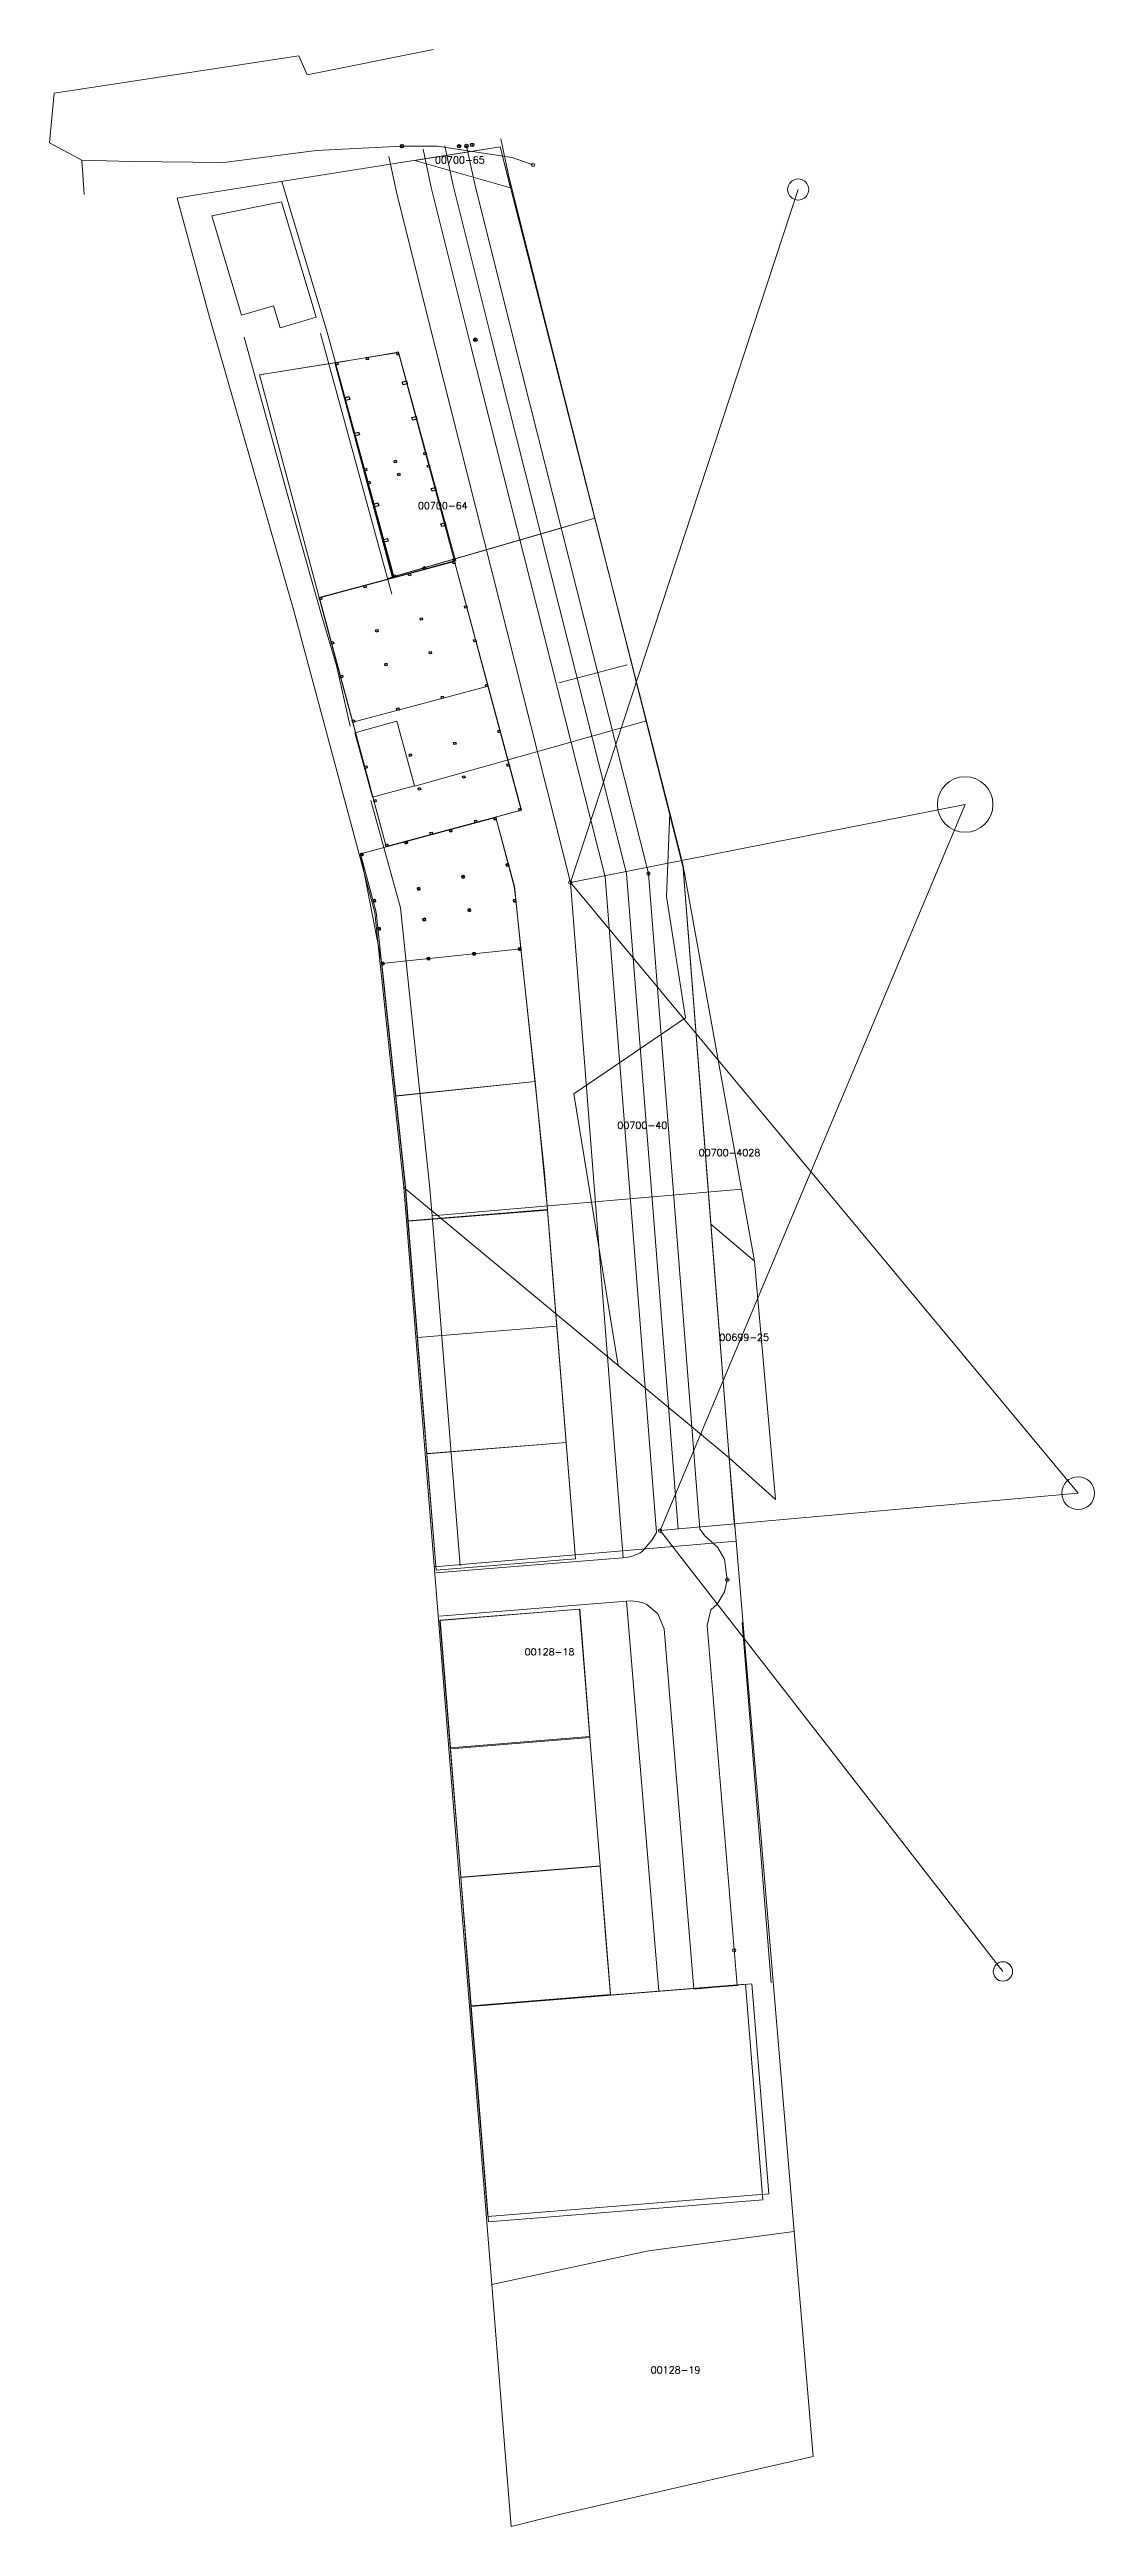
# Model space of a CAD drawing. Header units: metres. Extents: x 7516654 to 7516803, y 4692096 to 4692450.
import ezdxf

# ---------------------------------------------------------------- set-up
doc = ezdxf.new("R2010")
doc.units = ezdxf.units.M
doc.header["$PDMODE"] = 32
doc.header["$PDSIZE"] = 0.5
for name, color, linetype, lineweight in [('asfalt', 251, 'Continuous', 0), ('kati 0', 1, 'Continuous', 0), ('muri', 36, 'Continuous', 0), ('Ndarjet', 1, 'Continuous', 0), ('nivelet model', 5, 'Continuous', 0), ('nr parcela', 7, 'Continuous', 0), ('objektet e zhvndosura', 3, 'Continuous', 13), ('objket', 30, 'Continuous', 0), ('Parcela Baze', 7, 'Continuous', 0), ('parking', 3, 'Continuous', 13), ('rrejta', 6, 'Continuous', 0)]:
    doc.layers.add(name, color=color, linetype=linetype, lineweight=lineweight)
doc.layers.add('shtylla', color=7, linetype='Continuous')
doc.styles.get("Standard").update_dxf_attribs({"font": 'simplex.shx'})

msp = doc.modelspace()

# ---------------------------------------------------------------- linework, layer by layer
for p in [(7516704.31, 4692435.98, 626.15), (7516712.48, 4692435.96, 626.19), (7516713.54, 4692435.99, 626.19), (7516714.35, 4692436.16, 626.19), (7516714.79, 4692408.32, 625.75)]:
    msp.add_point(p)
at = {"layer": 'asfalt'}
for points in [[(7516654.63, 4692443.53, 625.43), (7516667.44, 4692445.51, 625.7), (7516689.6, 4692448.86, 626.02), (7516690.77, 4692446.16, 626.11), (7516708.82, 4692449.78, 626.49)], [(7516654.63, 4692443.53, 625.43), (7516653.96, 4692436.43, 625.49), (7516658.56, 4692433.96, 625.5)], [(7516723.03, 4692433.3, 626.45), (7516720.06, 4692434.34, 626.39), (7516709.36, 4692435.97, 626.19), (7516704.31, 4692435.98, 626.15), (7516692.07, 4692435.36, 625.89), (7516678.89, 4692433.66, 625.69), (7516665.61, 4692433.76, 625.62), (7516658.56, 4692433.96, 625.5), (7516658.89, 4692429.08, 625.49)]]:
    msp.add_polyline3d(points, dxfattribs=at)
at = {"layer": 'kati 0', "color": 7, "flags": 128}
msp.add_lwpolyline([(7516685.97, 4692413.18), (7516681.37, 4692411.81), (7516677.14, 4692426.04), (7516687.11, 4692428.01), (7516692.05, 4692411.52), (7516686.91, 4692410.04), (7516685.97, 4692413.18)], dxfattribs=at)
at = {"layer": 'muri', "flags": 128}
for points, elevation in [([(7516688.16, 4692385.49), (7516681.75, 4692408.7)], 626.01), ([(7516702.89, 4692371.95), (7516692.67, 4692409.22)], 626.03), ([(7516688.16, 4692385.49), (7516692.84, 4692368.98), (7516694.95, 4692361.8), (7516696.92, 4692353.1)], 626.01), ([(7516731.86, 4692382.84), (7516726.21, 4692381.17), (7516702.27, 4692374.22)], 626.45), ([(7516736.5, 4692361.88), (7516726.72, 4692359.29)], 626.5), ([(7516706.16, 4692344.52), (7516739.24, 4692353.85)], 625.66)]:
    msp.add_lwpolyline(points, dxfattribs=dict(at, elevation=elevation))
at = {"layer": 'Ndarjet', "flags": 128}
for points in [[(7516687.17, 4692430.94), (7516693.61, 4692409.4), (7516703.14, 4692374.47)], [(7516699.87, 4692342.48), (7516704.1, 4692327.18), (7516708.27, 4692287.52), (7516708.61, 4692283.15), (7516712.61, 4692233.17)], [(7516708.61, 4692283.15), (7516752.87, 4692286.96)], [(7516708.93, 4692233), (7516752.06, 4692236.7)]]:
    msp.add_lwpolyline(points, dxfattribs=at)
at = {"layer": 'Ndarjet', "elevation": 626.2, "flags": 128}
msp.add_lwpolyline([(7516703.14, 4692374.47), (7516731.86, 4692382.84)], dxfattribs=at)
at = {"layer": 'nivelet model', "flags": 128}
for points, elevation in [([(7516703.83, 4692406.51), (7516683.97, 4692403.29), (7516692.51, 4692371.51), (7516711.82, 4692376.7)], 625.75), ([(7516697.3, 4692353.69), (7516692.52, 4692371.46), (7516711.83, 4692376.65), (7516716.62, 4692358.84)], 625.55), ([(7516716.62, 4692358.84), (7516721.39, 4692341.11), (7516702.08, 4692335.9), (7516697.3, 4692353.69)], 625.35), ([(7516723.33, 4692302.35), (7516725.12, 4692284.07), (7516705.19, 4692282.45), (7516704.8, 4692287.34), (7516703.43, 4692300.27)], 624.75), ([(7516725.13, 4692284.02), (7516705.19, 4692282.4), (7516706.52, 4692265.79), (7516726.46, 4692267.4)], 624.55), ([(7516726.46, 4692267.4), (7516706.52, 4692265.79), (7516707.86, 4692249.19), (7516708.6, 4692249.25), (7516726.02, 4692250.65), (7516727.79, 4692250.79)], 624.35), ([(7516727.8, 4692250.78), (7516729.13, 4692234.16), (7516709.19, 4692232.56), (7516707.86, 4692249.18), (7516727.8, 4692250.78)], 624.15), ([(7516729.71, 4692226.98), (7516709.77, 4692225.38), (7516711.23, 4692207.16), (7516731.17, 4692208.76)], 623.62), ([(7516731.18, 4692208.64), (7516711.24, 4692207.03), (7516712.72, 4692188.69), (7516732.65, 4692190.29)], 623.41), ([(7516732.65, 4692190.27), (7516712.72, 4692188.67), (7516714.19, 4692170.3), (7516734.13, 4692171.9)], 623.22), ([(7516753.41, 4692173.4), (7516755.88, 4692142.6), (7516716.67, 4692139.45), (7516714.2, 4692170.25)], 623.01)]:
    msp.add_lwpolyline(points, close=True, dxfattribs=dict(at, elevation=elevation))
at = {"layer": 'nivelet model', "elevation": 625.75, "flags": 128}
msp.add_lwpolyline([(7516694.75, 4692405.04), (7516703.01, 4692374.33)], dxfattribs=at)
at = {"layer": 'nivelet model', "flags": 128}
for points in [[(7516717.73, 4692340.08), (7516720.38, 4692330.21), (7516721.32, 4692321.31), (7516701.43, 4692319.21), (7516698.41, 4692334.89)], [(7516721.32, 4692321.31), (7516723.33, 4692302.35), (7516703.43, 4692300.28), (7516701.43, 4692319.21)]]:
    msp.add_lwpolyline(points, close=True, dxfattribs=at)
at = {"layer": 'nivelet model'}
for points in [[(7516743.76, 4692238.4, 623.6), (7516736.42, 4692332.07, 624.8), (7516717.08, 4692408.62, 625.75), (7516711.6, 4692430.55, 626.1), (7516710.43, 4692436.01, 626.19)], [(7516746.87, 4692238.38, 623.6), (7516739.53, 4692332.04, 624.8), (7516720.19, 4692408.6, 625.75), (7516714.71, 4692430.52, 626.1), (7516713.54, 4692435.99, 626.19)], [(7516740.67, 4692237.93, 623.6), (7516733.33, 4692331.6, 624.8), (7516713.99, 4692408.15, 625.75), (7516708.51, 4692430.08, 625.21), (7516707.34, 4692435.55, 626.19)], [(7516740.67, 4692237.93, 623.6), (7516740.04, 4692236.82, 623.59), (7516738.7, 4692235.25, 623.44), (7516738.28, 4692234.97, 623.57), (7516737.37, 4692234.59, 623.56), (7516736.46, 4692234.34, 623.55), (7516709.17, 4692232.14, 623.41)], [(7516747.94, 4692224.64, 623.47), (7516748.47, 4692226.89, 623.5), (7516749.36, 4692227.69, 623.35), (7516750.42, 4692229.46, 623.48), (7516750.8, 4692231.17, 623.47), (7516750.4, 4692234.1, 623.55), (7516749.41, 4692235.8, 623.59), (7516747.66, 4692237.39, 623.6), (7516746.87, 4692238.38, 623.6)], [(7516741.76, 4692224.15, 623.47), (7516740.89, 4692226.3, 623.5), (7516739.31, 4692227.63, 623.35), (7516738.86, 4692227.84, 623.48), (7516737.9, 4692228.07, 623.47), (7516736.96, 4692228.16, 623.55), (7516709.67, 4692225.96, 623.41)], [(7516741.76, 4692224.15, 623.47), (7516740.89, 4692226.3, 623.5), (7516739.31, 4692227.63, 623.35), (7516738.86, 4692227.84, 623.48), (7516737.9, 4692228.07, 623.47), (7516736.96, 4692228.16, 623.55), (7516709.67, 4692225.96, 623.41)], [(7516741.76, 4692224.15, 623.47), (7516740.89, 4692226.3, 623.5), (7516739.31, 4692227.63, 623.35), (7516738.86, 4692227.84, 623.48), (7516737.9, 4692228.07, 623.47), (7516736.96, 4692228.16, 623.55)], [(7516741.76, 4692224.15, 623.47), (7516746.03, 4692172.7, 622.81), (7516749.12, 4692172.95, 622.82), (7516752.21, 4692173.2, 622.82), (7516747.94, 4692224.64, 623.47)]]:
    msp.add_polyline3d(points, dxfattribs=at)
at = {"layer": 'objektet e zhvndosura', "linetype": 'Continuous', "flags": 128}
for points in [[(7516694.73, 4692405.02), (7516683.97, 4692403.29), (7516692.5, 4692371.51), (7516702.98, 4692374.32)], [(7516703.83, 4692406.52), (7516694.8, 4692405.03), (7516703.16, 4692374.37), (7516711.95, 4692376.76)], [(7516711.83, 4692376.65), (7516692.51, 4692371.46), (7516702.06, 4692335.92), (7516721.37, 4692341.11), (7516713.59, 4692370.08)], [(7516720.53, 4692328.7), (7516720.37, 4692330.2), (7516719.4, 4692333.8), (7516717.72, 4692340.07), (7516698.4, 4692334.89), (7516700.64, 4692326.54), (7516703.16, 4692302.63), (7516704.78, 4692287.33), (7516705.17, 4692282.4), (7516705.19, 4692282.4), (7516725.1, 4692284.01), (7516725.1, 4692283.99), (7516725.1, 4692283.99), (7516724.68, 4692289.29), (7516724.21, 4692293.79), (7516723.71, 4692298.46), (7516723.05, 4692304.73)], [(7516725.74, 4692276.12), (7516725.35, 4692280.9), (7516725.1, 4692283.99), (7516705.19, 4692282.4), (7516705.17, 4692282.4), (7516709.2, 4692232.56), (7516729.1, 4692234.17)], [(7516729.68, 4692226.95), (7516709.74, 4692225.33), (7516712.71, 4692188.7), (7516732.64, 4692190.31)], [(7516733.16, 4692183.46), (7516732.65, 4692190.26), (7516712.71, 4692188.65), (7516714.15, 4692170.26), (7516734.13, 4692171.87), (7516733.54, 4692178.67)], [(7516754.32, 4692173.46), (7516714.15, 4692170.21), (7516716.58, 4692140.18), (7516756.75, 4692143.43)]]:
    msp.add_lwpolyline(points, close=True, dxfattribs=at)
at = {"layer": 'objket', "flags": 128}
for points, elevation in [([(7516703.59, 4692353.82), (7516697.58, 4692352.16)], 628.48), ([(7516700.1, 4692342.95), (7516697.58, 4692352.16)], 625.5), ([(7516706.11, 4692344.61), (7516703.59, 4692353.82)], 628.48), ([(7516706.11, 4692344.61), (7516700.1, 4692342.95)], 628.48)]:
    msp.add_lwpolyline(points, dxfattribs=dict(at, elevation=elevation))
at = {"layer": 'Parcela Baze', "flags": 128}
for points in [[(7516718.33, 4692435.86), (7516674.68, 4692428.97), (7516672.2, 4692428.54), (7516676.8, 4692411.54), (7516688.82, 4692369.8), (7516700.45, 4692326.5), (7516700.84, 4692322.8), (7516704.59, 4692287.19), (7516735.21, 4692261.76), (7516728.88, 4692300.6), (7516744.84, 4692311.44), (7516742.12, 4692328.76), (7516742.58, 4692340.74), (7516732.02, 4692382.21)], [(7516718.33, 4692435.86), (7516706.15, 4692433.93), (7516719.82, 4692430.03)], [(7516748.45, 4692281.99), (7516744.44, 4692333.42), (7516742.58, 4692340.74), (7516742.12, 4692328.76), (7516744.84, 4692311.44), (7516728.88, 4692300.6), (7516735.21, 4692261.76), (7516751.06, 4692248.59)], [(7516748.45, 4692281.99), (7516744.44, 4692333.42), (7516742.58, 4692340.74), (7516742.12, 4692328.76), (7516744.84, 4692311.44), (7516728.88, 4692300.6), (7516735.21, 4692261.76), (7516751.06, 4692248.59)], [(7516751.06, 4692248.59), (7516735.21, 4692261.76), (7516704.59, 4692287.19), (7516717.14, 4692130.48), (7516739.53, 4692135.32), (7516760.35, 4692138.04)], [(7516751.06, 4692248.59), (7516735.21, 4692261.76), (7516704.59, 4692287.19), (7516717.14, 4692130.48), (7516739.53, 4692135.32), (7516760.35, 4692138.04)], [(7516754.67, 4692276.66), (7516748.45, 4692281.99), (7516751.06, 4692248.59), (7516757.7, 4692242.65)], [(7516754.67, 4692276.66), (7516748.45, 4692281.99), (7516751.06, 4692248.59), (7516757.7, 4692242.65)], [(7516760.35, 4692138.04), (7516739.53, 4692135.32), (7516717.14, 4692130.48), (7516718.54, 4692113.07), (7516719.07, 4692106.46), (7516719.91, 4692095.92), (7516726.6, 4692097.58), (7516763.05, 4692105.91)]]:
    msp.add_lwpolyline(points, close=True, dxfattribs=at)
msp.add_lwpolyline([(7516744.44, 4692333.42), (7516754.67, 4692276.66), (7516748.45, 4692281.99), (7516744.44, 4692333.42)], dxfattribs=at)
msp.add_lwpolyline([(7516744.44, 4692333.42), (7516754.67, 4692276.66), (7516748.45, 4692281.99), (7516744.44, 4692333.42)], dxfattribs=at)
at = {"layer": 'parking'}
for points, elevation in [([(7516751.85, 4692238.77), (7516744.48, 4692332.86), (7516725.04, 4692409.82), (7516719.58, 4692431.65), (7516718.43, 4692437.04)], 626.19), ([(7516735.94, 4692234.3), (7516728.38, 4692330.78), (7516709.14, 4692406.93), (7516703.64, 4692428.95), (7516702.45, 4692434.5)], 626.19), ([(7516736.41, 4692228.12), (7516741.04, 4692172.41)], 622.82), ([(7516757.06, 4692173.59), (7516752.92, 4692225.05)], 622.82)]:
    msp.add_lwpolyline(points, dxfattribs=dict(at, elevation=elevation))
at = {"layer": 'rrejta'}
for p, q in [((7516784.78, 4692341.92), (7516741.19, 4692238.19)), ((7516741.19, 4692238.19), (7516800.92, 4692243.53)), ((7516790.18, 4692175.21), (7516741.19, 4692238.19))]:
    msp.add_line(p, q, dxfattribs=at)
at = {"layer": 'rrejta', "flags": 128}
for points in [[(7516760.93, 4692429.78), (7516728.38, 4692330.78)], [(7516728.38, 4692330.78), (7516784.78, 4692341.92)], [(7516800.92, 4692243.53), (7516728.38, 4692330.78)]]:
    msp.add_lwpolyline(points, dxfattribs=at)
at = {"layer": 'rrejta'}
for centre, radius in [((7516760.93, 4692429.78), 1.51), ((7516784.78, 4692341.92), 3.97), ((7516800.92, 4692243.53), 2.34), ((7516790.18, 4692175.21), 1.38)]:
    msp.add_circle(centre, radius, dxfattribs=at)
for p in [(7516723.03, 4692433.3, 626.45), (7516728.38, 4692330.78), (7516739.53, 4692332.04, 624.8), (7516741.19, 4692238.19), (7516750.8, 4692231.17, 623.47), (7516751.79, 4692178.23, 622.88)]:
    msp.add_point(p, dxfattribs=at)
at = {"layer": 'shtylla'}
for points in [[(7516694.88, 4692404.74), (7516694.83, 4692405.04), (7516695.13, 4692405.09), (7516695.18, 4692404.79), (7516694.88, 4692404.74)], [(7516699.23, 4692405.46), (7516699.18, 4692405.76), (7516699.48, 4692405.8), (7516699.53, 4692405.51), (7516699.23, 4692405.46)], [(7516703.83, 4692406.52), (7516703.53, 4692406.47), (7516703.58, 4692406.18), (7516703.88, 4692406.23), (7516703.83, 4692406.52)]]:
    msp.add_lwpolyline(points, dxfattribs=at)
for points in [[(7516704.95, 4692402.43), (7516705.05, 4692402.04), (7516704.47, 4692401.88), (7516704.37, 4692402.27)], [(7516696.74, 4692400.19), (7516696.85, 4692399.8), (7516696.27, 4692399.65), (7516696.16, 4692400.03)], [(7516706.33, 4692397.36), (7516706.43, 4692396.98), (7516705.85, 4692396.82), (7516705.75, 4692397.2)], [(7516698.12, 4692395.13), (7516698.23, 4692394.74), (7516697.65, 4692394.58), (7516697.55, 4692394.97)], [(7516699.02, 4692389.57), (7516698.94, 4692389.85), (7516699.23, 4692389.93), (7516699.31, 4692389.64)], [(7516703.27, 4692390.72), (7516703.19, 4692391.01), (7516703.48, 4692391.09), (7516703.56, 4692390.8)], [(7516707.51, 4692391.88), (7516707.43, 4692392.17), (7516707.72, 4692392.25), (7516707.8, 4692391.96)], [(7516708.01, 4692390.05), (7516707.93, 4692390.34), (7516708.22, 4692390.42), (7516708.3, 4692390.13)], [(7516699.52, 4692387.74), (7516699.44, 4692388.03), (7516699.73, 4692388.11), (7516699.81, 4692387.82)], [(7516703.77, 4692388.89), (7516703.69, 4692389.18), (7516703.98, 4692389.26), (7516704.05, 4692388.97)], [(7516709.09, 4692387.23), (7516709.2, 4692386.85), (7516708.62, 4692386.69), (7516708.51, 4692387.07)], [(7516700.89, 4692385), (7516700.99, 4692384.61), (7516700.41, 4692384.45), (7516700.31, 4692384.84)], [(7516702.27, 4692379.93), (7516702.37, 4692379.54), (7516701.79, 4692379.39), (7516701.69, 4692379.77)], [(7516710.47, 4692382.17), (7516710.58, 4692381.78), (7516710, 4692381.62), (7516709.89, 4692382.01)], [(7516707.41, 4692375.53), (7516707.33, 4692375.82), (7516707.62, 4692375.9), (7516707.7, 4692375.61)], [(7516711.62, 4692376.28), (7516711.54, 4692376.57), (7516711.83, 4692376.65), (7516711.91, 4692376.36)], [(7516711.66, 4692376.69), (7516711.58, 4692376.98), (7516711.87, 4692377.05), (7516711.95, 4692376.76)], [(7516698.93, 4692372.88), (7516698.86, 4692373.17), (7516699.15, 4692373.24), (7516699.22, 4692372.95)], [(7516703.16, 4692374.37), (7516703.08, 4692374.66), (7516703.37, 4692374.74), (7516703.45, 4692374.45)], [(7516705.28, 4692374.58), (7516705.2, 4692374.87), (7516705.49, 4692374.95), (7516705.57, 4692374.66)], [(7516692.59, 4692371.17), (7516692.51, 4692371.46), (7516692.8, 4692371.54), (7516692.88, 4692371.25)], [(7516706.98, 4692368.24), (7516706.9, 4692368.53), (7516707.19, 4692368.61), (7516707.27, 4692368.32)], [(7516713.32, 4692369.95), (7516713.24, 4692370.24), (7516713.53, 4692370.31), (7516713.61, 4692370.02)], [(7516694.29, 4692364.84), (7516694.22, 4692365.13), (7516694.5, 4692365.2), (7516694.58, 4692364.91)], [(7516700.63, 4692366.54), (7516700.56, 4692366.83), (7516700.85, 4692366.91), (7516700.92, 4692366.62)], [(7516714.61, 4692365.14), (7516714.53, 4692365.43), (7516714.82, 4692365.5), (7516714.9, 4692365.21)], [(7516701.93, 4692361.73), (7516701.85, 4692362.02), (7516702.14, 4692362.1), (7516702.22, 4692361.81)], [(7516708.27, 4692363.43), (7516708.19, 4692363.72), (7516708.48, 4692363.8), (7516708.56, 4692363.51)], [(7516695.58, 4692360.03), (7516695.51, 4692360.32), (7516695.8, 4692360.39), (7516695.87, 4692360.11)], [(7516716.32, 4692358.75), (7516716.25, 4692359.04), (7516716.54, 4692359.12), (7516716.61, 4692358.83)], [(7516703.64, 4692355.35), (7516703.56, 4692355.64), (7516703.85, 4692355.71), (7516703.93, 4692355.42)], [(7516709.98, 4692357.05), (7516709.91, 4692357.34), (7516710.19, 4692357.42), (7516710.27, 4692357.13)], [(7516697.3, 4692353.64), (7516697.22, 4692353.93), (7516697.51, 4692354.01), (7516697.59, 4692353.72)], [(7516718.09, 4692352.18), (7516718.01, 4692352.47), (7516718.3, 4692352.54), (7516718.38, 4692352.25)], [(7516699.07, 4692347.07), (7516698.99, 4692347.36), (7516699.28, 4692347.43), (7516699.36, 4692347.14)], [(7516705.41, 4692348.77), (7516705.33, 4692349.06), (7516705.62, 4692349.14), (7516705.7, 4692348.85)], [(7516711.75, 4692350.47), (7516711.67, 4692350.76), (7516711.96, 4692350.84), (7516712.04, 4692350.55)], [(7516719.38, 4692347.37), (7516719.31, 4692347.66), (7516719.59, 4692347.73), (7516719.67, 4692347.44)], [(7516706.7, 4692343.96), (7516706.62, 4692344.25), (7516706.91, 4692344.33), (7516706.99, 4692344.04)], [(7516713.04, 4692345.66), (7516712.96, 4692345.95), (7516713.25, 4692346.03), (7516713.33, 4692345.74)], [(7516700.36, 4692342.26), (7516700.28, 4692342.55), (7516700.57, 4692342.62), (7516700.65, 4692342.33)], [(7516721.08, 4692341.03), (7516721.01, 4692341.32), (7516721.3, 4692341.4), (7516721.37, 4692341.11)], [(7516708.4, 4692337.62), (7516708.32, 4692337.91), (7516708.61, 4692337.99), (7516708.69, 4692337.7)], [(7516714.74, 4692339.33), (7516714.67, 4692339.62), (7516714.95, 4692339.69), (7516715.03, 4692339.4)], [(7516702.06, 4692335.92), (7516701.98, 4692336.21), (7516702.27, 4692336.29), (7516702.35, 4692336)]]:
    msp.add_lwpolyline(points, close=True, dxfattribs=at)
at = {"layer": 'shtylla', "color": 7, "linetype": 'Continuous', "lineweight": 35}
for points in [[(7516711.16, 4692338), (7516711.45, 4692338.08), (7516711.38, 4692338.37), (7516711.09, 4692338.29)], [(7516717.51, 4692339.71), (7516717.8, 4692339.78), (7516717.72, 4692340.07), (7516717.43, 4692340)], [(7516698.48, 4692334.6), (7516698.77, 4692334.67), (7516698.69, 4692334.96), (7516698.4, 4692334.89)], [(7516704.82, 4692336.3), (7516705.11, 4692336.38), (7516705.03, 4692336.67), (7516704.74, 4692336.59)], [(7516719.28, 4692333.09), (7516719.57, 4692333.17), (7516719.49, 4692333.46), (7516719.2, 4692333.38)], [(7516706.6, 4692329.69), (7516706.89, 4692329.76), (7516706.81, 4692330.05), (7516706.52, 4692329.98)], [(7516712.94, 4692331.39), (7516713.23, 4692331.47), (7516713.15, 4692331.76), (7516712.86, 4692331.68)], [(7516700.26, 4692327.98), (7516700.55, 4692328.06), (7516700.47, 4692328.35), (7516700.18, 4692328.27)], [(7516713.84, 4692326.65), (7516714.13, 4692326.71), (7516714.07, 4692327), (7516713.78, 4692326.94)], [(7516720.3, 4692327.98), (7516720.6, 4692328.05), (7516720.54, 4692328.34), (7516720.24, 4692328.28)], [(7516700.91, 4692323.99), (7516701.21, 4692324.02), (7516701.18, 4692324.32), (7516700.88, 4692324.29)], [(7516707.38, 4692325.31), (7516707.67, 4692325.37), (7516707.61, 4692325.67), (7516707.32, 4692325.61)], [(7516701.43, 4692319.04), (7516701.73, 4692319.07), (7516701.7, 4692319.37), (7516701.4, 4692319.34)], [(7516707.97, 4692319.73), (7516708.26, 4692319.76), (7516708.23, 4692320.06), (7516707.93, 4692320.02)], [(7516714.5, 4692320.41), (7516714.79, 4692320.45), (7516714.76, 4692320.74), (7516714.46, 4692320.71)], [(7516721.03, 4692321.1), (7516721.32, 4692321.13), (7516721.29, 4692321.43), (7516720.99, 4692321.4)]]:
    msp.add_lwpolyline(points, close=True, dxfattribs=at)

# ---------------------------------------------------------------- texts
at = {"layer": 'nr parcela'}
for s, p in [('00700-65', (7516709.02, 4692433.51)), ('00700-64', (7516706.59, 4692384.09)), ('00700-40', (7516735.1, 4692295.59)), ('00700-4028', (7516746.7, 4692291.67)), ('00699-25', (7516749.65, 4692265.29)), ('00128-18', (7516721.85, 4692220.37)), ('00128-19', (7516739.85, 4692117.79))]:
    msp.add_text(s, height=1, dxfattribs=at).set_placement(p)

doc.saveas('drawing.dxf')
